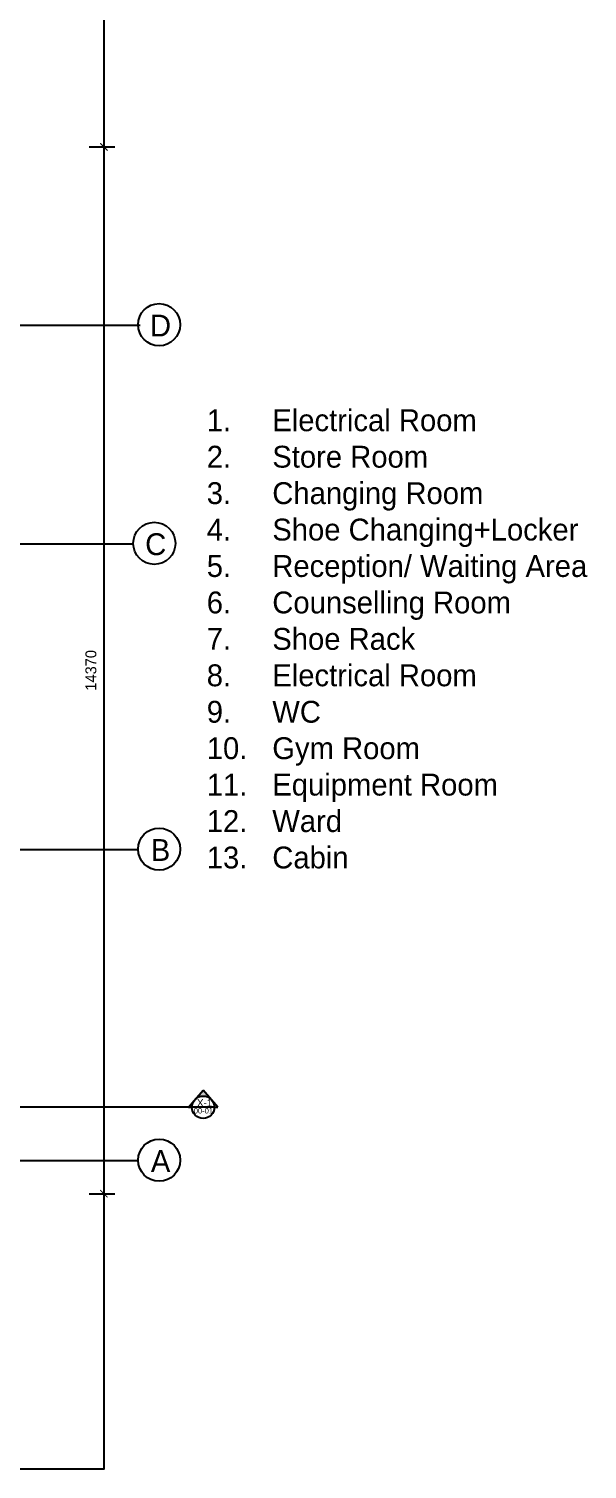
# Model space of a CAD drawing. Header units: millimetres. Extents: x 173236 to 801264, y -94969 to 615039.
# Drawn here: x 656169 to 663840, y 121948 to 141718 of the extents above; entities that cross this region are included whole.
import ezdxf
from ezdxf.enums import TextEntityAlignment as Align

# ---------------------------------------------------------------- set-up
doc = ezdxf.new("R2010")
doc.units = ezdxf.units.MM
doc.header["$MEASUREMENT"] = 0
doc.header["$PDMODE"] = 2
doc.layers.add('00-Def-points', color=7, linetype='Continuous', plot=False)
for name, color, linetype in [('VOX-A-ANNO-DIMS', 160, 'Continuous'), ('VOX-A-ANNO-GRID', 253, 'Continuous'), ('VOX-A-ANNO-GRID-LINE', 254, 'Continuous'), ('VOX-A-ANNO-SECT', 200, 'Continuous'), ('VOX-A-ANNO-SECT-LINE', 201, 'Continuous'), ('VOX-A-ANNO-TEXT', 30, 'Continuous')]:
    doc.layers.add(name, color=color, linetype=linetype)
doc.styles.add('1.5 mm Rotis Annotative', font='', dxfattribs={"height": 1.5})
doc.styles.add('2 mm Rotis Annotative', font='', dxfattribs={"height": 2})
doc.styles.add('3 mm Rotis Annotative', font='', dxfattribs={"height": 3})
doc.styles.get('1.5 mm Rotis Annotative').set_extended_font_data('Rotis Sans Serif')
doc.styles.get('2 mm Rotis Annotative').set_extended_font_data('Rotis Sans Serif')
doc.styles.get('3 mm Rotis Annotative').set_extended_font_data('Rotis Sans Serif')
doc.dimstyles.new('1.5 mm Rotis Annotative', dxfattribs={"dimtxt": 1.5, "dimasz": 1, "dimexe": 1.5, "dimexo": 0, "dimgap": 1, "dimtad": 1, "dimdec": 0, "dimrnd": 5, "dimzin": 0, "dimdsep": 46, "dimtxsty": '1.5 mm Rotis Annotative', "dimblk": 'ARCHTICK', "dimcen": 0.09, "dimdle": 1, "dimadec": 0, "dimazin": 0, "dimtfac": 1, "dimtdec": 0, "dimtofl": 0, "dimtmove": 1, "dimatfit": 3, "dimfxl": 2, "dimfxlon": 1, "dimtolj": 1, "dimtzin": 0, "dimarcsym": 0})

# ---------------------------------------------------------------- blocks, each defined once
blk = doc.blocks.new('VOX-A-GRID-TAG')
at = {"layer": 'VOX-A-ANNO-GRID'}
blk.add_circle((0, 0), 1.447, dxfattribs=at)
at = {"layer": 'VOX-A-ANNO-GRID', "style": '1.5 mm Rotis Annotative'}
blk.add_attdef('O1', text='', height=1.5, dxfattribs=at).set_placement((0.097, -0.81), align=Align.CENTER)
blk = doc.blocks.new('dd')
at = {"layer": 'VOX-A-ANNO-GRID-LINE', "transparency": 33554610}
for p, q in [((725774, 159771), (698033, 159771)), ((725680, 156773), (697940, 156773)), ((725746, 152576), (698005, 152576)), ((725747, 148306), (698006, 148306))]:
    blk.add_line(p, q, dxfattribs=at)
at = {"xscale": 199.8152530431017, "yscale": 199.8152530431017, "zscale": 199.8152530431017}
for p, values in [((726035, 159784), {'O1': 'D'}), ((725969, 156783), {'O1': 'C'}), ((726035, 152586), {'O1': 'B'}), ((726036, 148316), {'O1': 'A'})]:
    blk.add_blockref('VOX-A-GRID-TAG', p, dxfattribs=at).add_auto_attribs(values)
blk = doc.blocks.new('_ArchTick')
at = {"color": 0, "linetype": 'ByBlock', "const_width": 0.15}
blk.add_lwpolyline([(-0.5, -0.5), (0.5, 0.5)], dxfattribs=at)
blk = doc.blocks.new('*D437')
at = {"layer": 'Defpoints', "color": 0, "transparency": 16777216}
for p in [(654373, 174014), (654373, 159646), (657200, 159646)]:
    blk.add_point(p, dxfattribs=at)
at = {"layer": 'VOX-A-ANNO-DIMS', "color": 0, "lineweight": -2, "transparency": 16777216}
for p, q in [((657000, 174014), (657350, 174014)), ((657200, 174114), (657200, 159546)), ((657000, 159646), (657350, 159646))]:
    blk.add_line(p, q, dxfattribs=at)
at = {"layer": 'VOX-A-ANNO-DIMS', "color": 0, "lineweight": -2, "transparency": 16777216, "xscale": 100, "yscale": 100, "zscale": 100}
for p, rotation in [((657200, 174014), 90), ((657200, 159646), 270)]:
    blk.add_blockref('_ArchTick', p, dxfattribs=dict(at, rotation=rotation))
at = {"layer": 'VOX-A-ANNO-DIMS', "color": 0, "transparency": 16777216, "insert": (657023, 166830), "char_height": 150, "attachment_point": 5, "rotation": 90, "style": '1.5 mm Rotis Annotative'}
blk.add_mtext('\\A1;14370', dxfattribs=at)
blk = doc.blocks.new('SECTION LINE')
at = {"layer": 'VOX-A-ANNO-SECT'}
h = blk.add_hatch(color=256, dxfattribs=at)
h.dxf.hatch_style = 1
h.paths.add_polyline_path([(151722, 22515, -0.174767), (151757, 22417), (151807, 22417)])
h.paths.add_polyline_path([(151603, 22651), (151488, 22518, -0.446281), (151717, 22520)])
h.paths.add_polyline_path([(151486, 22516), (151400, 22417), (151450, 22417, -0.178515)])
for p, q in [((151400, 22417), (151603, 22651)), ((151807, 22417), (151603, 22651)), ((151400, 22417), (151450, 22417)), ((151757, 22417), (151807, 22417))]:
    blk.add_line(p, q, dxfattribs=at)
blk.add_circle((151603, 22417), 154, dxfattribs=at)
at = {"layer": 'VOX-A-ANNO-SECT-LINE'}
blk.add_line((151757, 22417), (123743, 22417), dxfattribs=at)
at = {"layer": 'VOX-A-ANNO-SECT', "style": '1.5 mm Rotis Annotative'}
for p in [(123460, 22332), (151475, 22332)]:
    blk.add_attdef('00-01', p, '', height=75, dxfattribs=at)
at = {"layer": 'VOX-A-ANNO-SECT', "style": '2 mm Rotis Annotative'}
for p in [(123589, 22429), (151603, 22429)]:
    blk.add_attdef('00', text='', height=100, dxfattribs=at).set_placement(p, align=Align.CENTER)
blk = doc.blocks.new('DIM')
at = {"layer": '00-Def-points'}
blk.add_lwpolyline([(632074.5, 177389.1), (657199.6, 177389.1), (657199.6, 155864.9), (632074.5, 155864.9)], close=True, dxfattribs=at)
at = {"layer": 'VOX-A-ANNO-DIMS'}
dim = blk.add_aligned_dim(p1=(654373.1, 174013.7), p2=(654373.1, 159645.6), distance=2826.5, dimstyle='1.5 mm Rotis Annotative', dxfattribs=at)
dim.commit()
dim.dimension.update_dxf_attribs({"geometry": '*D437', "text_midpoint": (657023.4, 166829.7)})

msp = doc.modelspace()

# ---------------------------------------------------------------- block references
msp.add_blockref('DIM', (0, -33917.2))
at = {"layer": '00-Def-points'}
ref = msp.add_blockref('SECTION LINE', (506960.5, 104497.8), dxfattribs=at)
ref.add_attrib('00', 'X-1', dxfattribs={"layer": 'VOX-A-ANNO-SECT', "height": 100, "style": '2 mm Rotis Annotative'}).set_placement((658583.9, 126926.8), align=Align.CENTER)
ref.add_attrib('00-01', '00-01', (658435.1, 126830.3), dxfattribs={"layer": 'VOX-A-ANNO-SECT', "height": 75, "style": '1.5 mm Rotis Annotative'})
at = {"layer": 'VOX-A-ANNO-GRID-LINE'}
msp.add_blockref('dd', (-68075.9, -22127.2), dxfattribs=at)

# ---------------------------------------------------------------- texts
at = {"layer": 'VOX-A-ANNO-TEXT', "insert": (658313.7, 136494.8), "char_height": 300, "attachment_point": 1, "style": '3 mm Rotis Annotative'}
msp.add_mtext_dynamic_manual_height_columns('\\pxi-3,l4,t4;1.^IElectrical Room\\P2.^IStore Room\\P3.^IChanging Room\\P4.^IShoe Changing+Locker\\P5.^IReception/ Waiting Area\\P6.^ICounselling Room\\P7.^IShoe Rack\\P8.^IElectrical Room\\P9.^IWC\\P10.^IGym Room\\P11.^IEquipment Room\\P12.^IWard\\P13.^ICabin', width=18461.383, gutter_width=1000, heights=[11277.6], dxfattribs=at)

doc.saveas('drawing.dxf')
